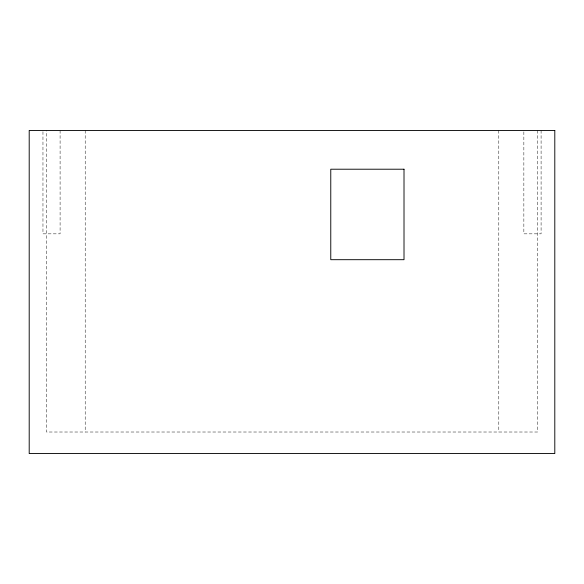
<?xml version="1.0" encoding="UTF-8"?>
<svg xmlns="http://www.w3.org/2000/svg" width="584" height="584" viewBox="0 0 584 584"><rect width="100%" height="100%" fill="white"/><g stroke="black" fill="none" stroke-linecap="round" stroke-linejoin="round"><path stroke-width="0.44" stroke-dasharray="2.92 2.19" d="M541.091 130.444L541.091 233.841L523.855 233.841L523.855 130.444M537.565 130.444L537.565 432.014L46.435 432.014L46.435 130.444M498.794 130.444L498.794 432.014M85.206 130.444L85.206 432.014M60.094 130.444L60.094 233.841L42.961 233.841L42.961 130.444"/><path stroke-width="0.88" d="M554.8 130.444L29.2 130.444L29.2 453.556L554.8 453.556L554.8 130.444M404.011 169.214L330.77 169.214L330.77 259.69L404.011 259.69L404.011 169.214"/></g></svg>
